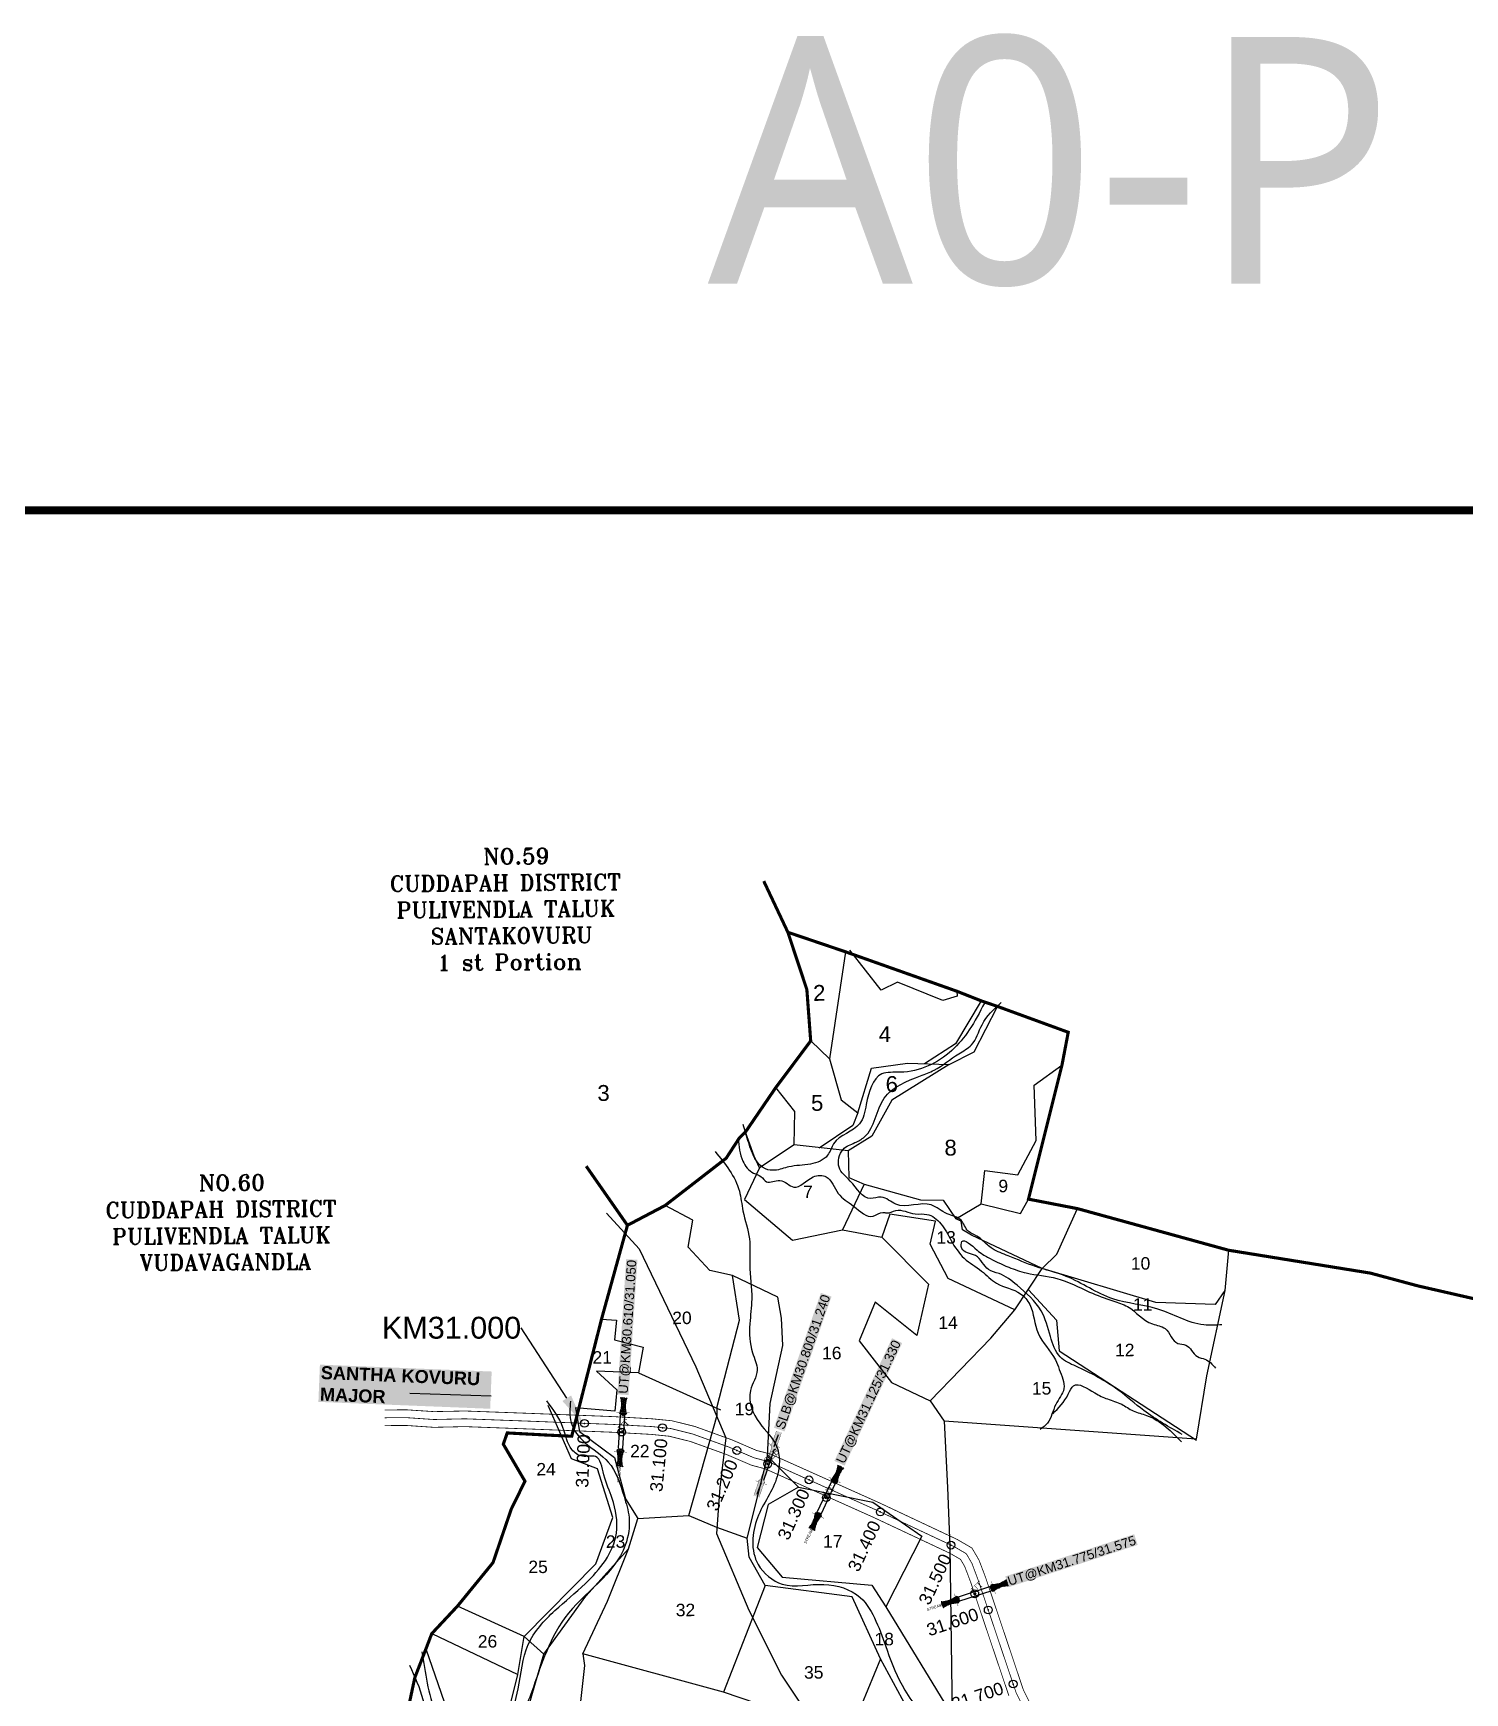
# Model space of a CAD drawing. Header units: inches. Extents: x 210717 to 251299, y 1601244 to 1613022.
# Drawn here: x 213538 to 215370, y 1610156 to 1612281 of the extents above; entities that cross this region are included whole.
import ezdxf
from ezdxf import colors
from ezdxf.entities.mleader import LeaderData, LeaderLine
from ezdxf.enums import TextEntityAlignment as Align
from ezdxf.math import Vec2, Vec3

# ---------------------------------------------------------------- set-up
doc = ezdxf.new("R2010")
doc.units = ezdxf.units.IN
doc.header["$LTSCALE"] = 15
doc.header["$MEASUREMENT"] = 0
doc.header["$PDMODE"] = 32
doc.header["$PDSIZE"] = 10
doc.linetypes.add('ACAD_ISO02W100', pattern=[15, 12, -3])
doc.linetypes.add('HIDDEN2', pattern=[0.1875, 0.125, -0.0625])
for name, color, linetype in [('BLOCK', 72, 'Continuous'), ('CADAS', 1, 'Continuous'), ('CANAL1', 7, 'Continuous'), ('CHANAGE', 1, 'Continuous'), ('PLOT', 7, 'Continuous'), ('PLOT NO', 7, 'Continuous'), ('POINT', 2, 'Continuous'), ('RE REMARKS', 7, 'Continuous'), ('REMARK', 6, 'Continuous'), ('ROAD', 1, 'Continuous'), ('STREAM', 4, 'Continuous'), ('STRUCTURE', 5, 'Continuous'), ('TEXT', 1, 'Continuous'), ('text2', 7, 'Continuous'), ('VILLAGE BOUNDARY', 5, 'Continuous'), ('VILLAGE BOUNDRY', 5, 'Continuous'), ('VILLAGE STONES', 240, 'Continuous')]:
    doc.layers.add(name, color=color, linetype=linetype)
doc.styles.add('FONT2', font='Times New Roman')
doc.styles.add('section', font='romant.shx', dxfattribs={"height": 2})
doc.styles.get("Standard").update_dxf_attribs({"font": 'arial.ttf'})
doc.styles.add('TMS', font='trebuc.ttf')
doc.dimstyles.get("Standard").update_dxf_attribs({"dimtxt": 0.18, "dimasz": 0.18, "dimexe": 0.18, "dimexo": 0.0625, "dimgap": 0.09, "dimtad": 0, "dimtih": 1, "dimtoh": 1, "dimdec": 4, "dimzin": 0, "dimdsep": 46, "dimtxsty": 'Standard', "dimcen": 0.09, "dimadec": 0, "dimazin": 0, "dimtfac": 1, "dimtdec": 4, "dimtofl": 0, "dimtmove": 0, "dimatfit": 3, "dimfxl": 1, "dimtolj": 1, "dimtzin": 0, "dimarcsym": 0})

# ---------------------------------------------------------------- blocks, each defined once
blk = doc.blocks.new('CIRCLE-BOX')
for p, q in [((-0.5, 0), (0.5, 0)), ((0, 0.5), (0, -0.5))]:
    blk.add_line(p, q)
blk.add_circle((0, 0), 0.2)
blk = doc.blocks.new('SLB')
at = {"layer": 'STRUCTURE'}
h = blk.add_hatch(dxfattribs=at)
h.set_pattern_fill('DOTS', color=6, scale=20, angle=320.3722, style=0)
h.set_pattern_definition([(320.372247934, (-159.4327, -72.9564), (1.2786241598, 0.5641323054), [0, -1.25])])
h.paths.add_polyline_path([(769699.5, 1706871.1), (769699.5, 1706861.1), (769729.1, 1706861.1), (769732.1, 1706863.1), (769792.1, 1706863.1), (769795.1, 1706861.1), (769824.7, 1706861.1), (769824.7, 1706871.1), (769795.1, 1706871.1), (769792.1, 1706869.1), (769732.1, 1706869.1), (769729.1, 1706871.1)])
at = {"layer": 'STRUCTURE', "color": 6, "linetype": 'ACAD_ISO02W100', "ltscale": 0.5, "const_width": 0.5}
for points in [[(769699.5, 1706871.1), (769729.1, 1706871.1)], [(769795.1, 1706871.1), (769824.7, 1706871.1)], [(769699.5, 1706861.1), (769729.1, 1706861.1)], [(769795.1, 1706861.1), (769824.7, 1706861.1)]]:
    blk.add_lwpolyline(points, dxfattribs=at)
at = {"layer": 'STRUCTURE', "color": 6, "const_width": 0.628}
for points in [[(769726.1, 1706877.1), (769726.1, 1706873.1), (769732.1, 1706869.1), (769792.1, 1706869.1), (769798.1, 1706873.1), (769798.1, 1706877.1)], [(769726.1, 1706855.1), (769726.1, 1706859.1), (769732.1, 1706863.1), (769792.1, 1706863.1), (769798.1, 1706859.1), (769798.1, 1706855.1)]]:
    blk.add_lwpolyline(points, dxfattribs=at)
at = {"layer": 'STRUCTURE', "color": 6}
blk.add_lwpolyline([(769732.1, 1706863.1), (769792.1, 1706863.1)], dxfattribs=at)
blk.add_lwpolyline([(769732.1, 1706863.1), (769792.1, 1706863.1)], dxfattribs=at)
at = {"layer": 'STRUCTURE', "color": 0}
blk.add_circle((769762.1, 1706866.1), 1.24, dxfattribs=at)
for points in [[(769703.8, 1706866), (769726.7, 1706866)], [(769818.6, 1706865.8), (769795.7, 1706865.8)]]:
    blk.add_leader(points, dimstyle='Standard', override={"dimasz": 10, "dimgap": 0.09, "dimtad": 0}, dxfattribs=at)
blk = doc.blocks.new('UT')
at = {"layer": 'STRUCTURE'}
h = blk.add_hatch(dxfattribs=at)
h.set_pattern_fill('DASH', color=150, scale=8, angle=-39.6278, style=0)
h.set_pattern_definition([(320.372247933, (-4370.464, -6260.8811), (1.40800153113, 0.132407282), [1, -1])])
h.paths.add_polyline_path([(765163, 1700681.9), (765165.6, 1700680.6), (765167.2, 1700680.3), (765169.1, 1700680), (765172.4, 1700679.6), (765176.4, 1700679.3), (765179.5, 1700679.5), (765183.1, 1700679.9), (765187.7, 1700680.9), (765188.9, 1700681.2), (765193.1, 1700682.2), (765196.1, 1700680.2), (765196.1, 1700672.2), (765193.1, 1700670.2), (765190.5, 1700670.8), (765188.1, 1700671.3), (765185.5, 1700671.8), (765183.6, 1700672.1), (765181, 1700672.5), (765180.3, 1700672.5), (765178.5, 1700672.6), (765176.7, 1700672.6), (765174.6, 1700672.5), (765172.5, 1700672.3), (765170.4, 1700672), (765168.5, 1700671.7), (765166.1, 1700671.2), (765165, 1700670.8), (765163, 1700669.7)])
h.paths.add_polyline_path([(765259.1, 1700682.2), (765256.1, 1700680.2), (765256.1, 1700672.2), (765259.1, 1700670.2), (765261.9, 1700671), (765264.4, 1700671.6), (765266.4, 1700672), (765269.1, 1700672.5), (765272.7, 1700673), (765276.1, 1700673.1), (765278.6, 1700672.9), (765281.2, 1700672.7), (765283.9, 1700672.3), (765286.4, 1700671.9), (765288, 1700671.3), (765289.2, 1700670.6), (765289.1, 1700682.7), (765287.6, 1700681.8), (765285.7, 1700681.2), (765283, 1700680.7), (765281.2, 1700680.4), (765276.7, 1700679.9), (765272.7, 1700679.9), (765268.7, 1700680.3), (765264.8, 1700681), (765261.2, 1700681.7)])
at = {"layer": 'STRUCTURE', "color": 150, "const_width": 0.628}
for points in [[(765190.1, 1700688.2), (765190.1, 1700684.2), (765196.1, 1700680.2), (765256.1, 1700680.2), (765262.1, 1700684.2), (765262.1, 1700688.2)], [(765190.1, 1700664.2), (765190.1, 1700668.2), (765196.1, 1700672.2), (765256.1, 1700672.2), (765262.1, 1700668.2), (765262.1, 1700664.2)]]:
    blk.add_lwpolyline(points, dxfattribs=at)
at = {"layer": 'STRUCTURE', "color": 150}
for points in [[(765196.1, 1700680.2), (765256.1, 1700680.2)], [(765196.1, 1700672.2), (765256.1, 1700672.2)], [(765196.1, 1700672.2), (765256.1, 1700672.2)]]:
    blk.add_lwpolyline(points, dxfattribs=at)
at = {"layer": 'STRUCTURE', "color": 0}
blk.add_circle((765226.1, 1700676.2), 1.89, dxfattribs=at)
at = {"layer": 'STRUCTURE', "color": 150}
for points in [[(765163, 1700681.9), (765164.4, 1700681.1), (765167.9, 1700680.2), (765171.2, 1700679.8), (765176.1, 1700679.4), (765184.7, 1700680.3), (765193.1, 1700682.2)], [(765289.1, 1700682.7), (765287.8, 1700681.9), (765284.3, 1700680.9), (765280.9, 1700680.4), (765276.1, 1700679.8), (765267.4, 1700680.5), (765259.1, 1700682.2)], [(765163, 1700669.7), (765164.3, 1700670.6), (765167.8, 1700671.6), (765171.2, 1700672.1), (765176, 1700672.6), (765184.7, 1700672), (765193.1, 1700670.2)], [(765289.2, 1700670.6), (765287.8, 1700671.4), (765284.2, 1700672.3), (765280.9, 1700672.7), (765276.1, 1700673.1), (765267.4, 1700672.2), (765259.1, 1700670.2)]]:
    blk.add_spline(points, degree=3, dxfattribs=at)
at = {"layer": 'STRUCTURE', "color": 0}
blk.add_text('STREAM', height=5, dxfattribs=at).set_placement((765148.2, 1700675.8), align=Align.MIDDLE_CENTER)
for points in [[(765190.9, 1700676), (765164.2, 1700675.8)], [(765289.3, 1700676.7), (765265.4, 1700676.4)]]:
    blk.add_leader(points, dimstyle='Standard', override={"dimasz": 10, "dimgap": 0.09, "dimtad": 0}, dxfattribs=at)

msp = doc.modelspace()

# ---------------------------------------------------------------- linework, layer by layer
at = {"layer": 'CANAL1', "color": 200, "const_width": 1}
for points in [[(213987.5, 1610518.3), (214015.6, 1610518.5), (214050.8, 1610516.2), (214090.5, 1610517), (214175.1, 1610513.9), (214280.3, 1610509.8), (214329.8, 1610507), (214355.3, 1610504.5), (214384.7, 1610497.2), (214432.3, 1610480), (214463.7, 1610466.5), (214481.6, 1610461.9), (214621.9, 1610399), (214720.7, 1610352.5), (214739.4, 1610341.6), (214748.4, 1610326.3), (214756.7, 1610304.5), (214805.2, 1610160.2), (214823.4, 1610123.8)], [(213987.5, 1610498.3), (214015, 1610498.5), (214050.4, 1610496.1), (214090.3, 1610497), (214174.3, 1610493.9), (214279.4, 1610489.8), (214328.3, 1610487.1), (214351.9, 1610484.7), (214378.9, 1610478), (214425, 1610461.4), (214457.2, 1610447.6), (214474.9, 1610442.9), (214613.5, 1610380.8), (214711.4, 1610334.8), (214724.9, 1610327), (214730.3, 1610317.7), (214737.8, 1610297.8), (214786.7, 1610152.5)]]:
    msp.add_lwpolyline(points, dxfattribs=at)
at = {"layer": 'CANAL1', "color": 1, "linetype": 'HIDDEN2', "ltscale": 4, "const_width": 1}
msp.add_lwpolyline([(213987.5, 1610508.3), (214015.3, 1610508.5), (214050.6, 1610506.1), (214090.4, 1610507), (214174.7, 1610503.9), (214279.9, 1610499.8), (214329.1, 1610497.1), (214353.6, 1610494.6), (214381.8, 1610487.6), (214428.6, 1610470.7), (214460.5, 1610457.1), (214478.2, 1610452.4), (214617.7, 1610389.9), (214716.1, 1610343.7), (214732.2, 1610334.3), (214739.4, 1610322), (214747.2, 1610301.1), (214796, 1610156.3), (214814.5, 1610119.3)], dxfattribs=at)
at = {"layer": 'PLOT'}
for points in [[(214577.6, 1611104.8), (214556.9, 1610967.6)], [(214720.2, 1611054.3), (214720.4, 1611047.9), (214702, 1611042.5), (214644.3, 1611066), (214623.2, 1611055.6), (214583.3, 1611106.8)], [(214533, 1610990.7), (214556.9, 1610967.6), (214571.9, 1610915.2), (214593.2, 1610898.7), (214610.7, 1610955.8), (214657, 1610962.3), (214710.1, 1610960.6), (214742.4, 1610976.6), (214772.1, 1611034.9)], [(214751.1, 1611042.1), (214718.5, 1610987.2), (214678.7, 1610961.2)], [(214710.1, 1610960.6), (214636.7, 1610914.8), (214611.4, 1610868.8), (214580.8, 1610850.1), (214512, 1610857.9), (214512.7, 1610900.3), (214488.5, 1610931.3)], [(214580.8, 1610850.1), (214581.9, 1610815.9), (214601.5, 1610807.3), (214673.4, 1610787.3), (214702.4, 1610786.8), (214718.7, 1610762.9), (214751.1, 1610782), (214756, 1610824.7), (214798, 1610819.5), (214821.7, 1610863.3), (214818.9, 1610933.9), (214854.7, 1610959.8)], [(214593.2, 1610898.7), (214587.1, 1610882.6), (214544, 1610853.3)], [(214512, 1610857.9), (214467.5, 1610828.2), (214460.6, 1610843.2), (214449.5, 1610874.1)], [(214467.5, 1610828.2), (214448.3, 1610787.8), (214509.6, 1610735.8), (214573.8, 1610748.7), (214624.2, 1610739.6), (214684, 1610679.2), (214668.9, 1610613.5), (214615.4, 1610656.1), (214595.2, 1610606.7), (214636.4, 1610553.4), (214685.8, 1610529.8), (214704, 1610503.9)], [(214601.5, 1610807.3), (214573.8, 1610748.7)], [(214508.1, 1610127.5), (214421.5, 1610157.2), (214241.4, 1610206.1), (214272.7, 1610273.5), (214299.6, 1610340.7), (214311.8, 1610379.5), (214376.8, 1610383.3), (214412.4, 1610368.2), (214451.7, 1610354), (214472.8, 1610439.2), (214477.5, 1610459), (214481.3, 1610526.8), (214497.2, 1610600.8), (214495.7, 1610635.7), (214491.1, 1610662.6), (214432.7, 1610690.4), (214404, 1610697), (214376.3, 1610726.6), (214382.1, 1610761.3), (214346.7, 1610780.1)], [(214685.8, 1610529.8), (214763.4, 1610610.4), (214794.4, 1610646.4), (214829.2, 1610699.2), (214848, 1610717.8), (214874.7, 1610776)], [(214751.1, 1610782), (214801.5, 1610769.7), (214811.8, 1610788.2)], [(214794.4, 1610646.4), (214709.1, 1610686.5), (214685.8, 1610730.4), (214692.8, 1610760.2), (214634.4, 1610768.8), (214624.2, 1610739.6)], [(215063.2, 1610671.1), (215050.6, 1610653.4), (214974.7, 1610655.7), (214829.2, 1610699.2), (214739, 1610741.9), (214727.2, 1610748.8), (214725.5, 1610760), (214718.7, 1610762.9)], [(215067.9, 1610722.8), (215063.2, 1610671.1), (215039.7, 1610562), (215026.4, 1610481), (214704, 1610503.9), (214708.3, 1610419.2), (214711.2, 1610343.5), (214714.2, 1610127.4)], [(214376.8, 1610383.3), (214413.4, 1610511.6), (214413.3, 1610522.7), (214441.9, 1610633.2), (214432.7, 1610690.4)], [(214811.8, 1610672.3), (214847.7, 1610633.3), (214851, 1610593.8), (215027, 1610479.8)], [(214265.2, 1610634.5), (214284.6, 1610633.2), (214281.7, 1610608), (214318.5, 1610598.8), (214312.5, 1610565.9), (214417.5, 1610518.6)], [(214312.5, 1610565.9), (214258.9, 1610567.9), (214284.7, 1610544), (214282.1, 1610516.7), (214231.8, 1610521)], [(214055.6, 1609944.9), (214087.8, 1609938.9), (214147.1, 1609963.5), (214130.5, 1610067.6), (214158.2, 1610179.8), (214166.3, 1610228.5), (214258.1, 1610321.5), (214279.5, 1610380.7), (214260.2, 1610442.8), (214227, 1610455.9), (214197.1, 1610524.1)], [(214231.8, 1610521), (214237, 1610490.9), (214282, 1610457.3), (214295.8, 1610404.7), (214311.8, 1610379.5)], [(214477.5, 1610459), (214517.6, 1610419.7), (214612.5, 1610400.4), (214675.3, 1610356.6), (214629, 1610266.3), (214714.2, 1610127.4)], [(214517.6, 1610419.7), (214478.6, 1610397.4), (214464.6, 1610342.1), (214496.5, 1610304.4), (214611.4, 1610293.9), (214629, 1610266.3)], [(214655.5, 1610138.4), (214622.2, 1610199.9), (214586.1, 1610278.9), (214474.8, 1610293.8), (214454.3, 1610329.8), (214451.7, 1610354)], [(214170.8, 1609983.3), (214149.9, 1610063.3), (214191.4, 1610205.9), (214245.2, 1610279.8), (214299.6, 1610340.7)], [(214474.8, 1610293.8), (214421.5, 1610157.2)], [(214166.3, 1610228.5), (214080.8, 1610267.2)], [(214047.9, 1610232), (214158.2, 1610179.8)], [(214191.4, 1610205.9), (214166.3, 1610228.5)], [(214040.4, 1610212.4), (214079.5, 1610098.9), (214085, 1609975.9), (214087.8, 1609938.9)], [(214241.4, 1610206.1), (214243.5, 1610191.4), (214235.3, 1610118.2)], [(214622.2, 1610199.9), (214549.5, 1610023.3), (214551, 1609979.8), (214732.4, 1609880.5)]]:
    msp.add_lwpolyline(points, dxfattribs=at)
at = {"layer": 'POINT'}
for p in [(214291, 1610490, 55), (214553, 1610406, 57), (214743, 1610283, 58)]:
    msp.add_point(p, dxfattribs=at)
at = {"layer": 'ROAD', "color": 30}
msp.add_lwpolyline([(214271.8, 1610770.3), (214313.5, 1610724.4), (214385.9, 1610573.4), (214424.3, 1610482.8), (214416.8, 1610419.1), (214412.3, 1610360.1), (214453.8, 1610261.9), (214495.6, 1610178.8), (214542.3, 1610109)], dxfattribs=at)
at = {"layer": 'STREAM'}
for points in [[(214755.4, 1611039.1), (214736, 1611004.9), (214713.5, 1610978.4), (214647.6, 1610950.6), (214624.1, 1610948.4), (214604.2, 1610909.5), (214595.5, 1610884.5), (214562.4, 1610859.1), (214554.7, 1610844.4), (214532.7, 1610833.1), (214505, 1610829.5), (214487, 1610825.2), (214475.3, 1610826.8), (214453.6, 1610860.2), (214446.5, 1610883.7)], [(215059.5, 1610627.4), (215036.2, 1610627.2), (214977.5, 1610647.5), (214919.7, 1610660.6), (214860.2, 1610689.3), (214820.6, 1610702), (214785.8, 1610715.6), (214765.5, 1610724.9), (214753.5, 1610734.7), (214745.7, 1610741), (214734.8, 1610747.1), (214725.5, 1610761.1), (214707.7, 1610769.3), (214687.3, 1610780.8), (214641.8, 1610781.8), (214623.4, 1610790.7), (214609.8, 1610789), (214583.7, 1610811.4), (214569.4, 1610829), (214574.5, 1610851.8), (214589.6, 1610860.5), (214601.8, 1610867.8), (214627.2, 1610917.5), (214673.6, 1610945.9), (214691, 1610953.3), (214722.5, 1610974.3), (214738.8, 1610985.6), (214752.4, 1611011.5), (214776.7, 1611039.8)], [(214440.3, 1610865.6), (214446.1, 1610836.9), (214459.8, 1610821.5), (214469.3, 1610817.1), (214476.5, 1610810.5), (214493.4, 1610812.1), (214511.5, 1610803.6), (214536.1, 1610816.6), (214553, 1610816.7), (214568.1, 1610795.5), (214588, 1610779.3), (214613.1, 1610766.5), (214625.5, 1610771.3), (214630, 1610770.5), (214641.9, 1610773.6), (214666.6, 1610769.4), (214681.8, 1610768.7), (214699.7, 1610756.7), (214712.9, 1610735.2), (214729.5, 1610712.5), (214751.8, 1610696.1), (214770.8, 1610680.5), (214801.7, 1610667.1), (214813.4, 1610653.4), (214824, 1610616.5), (214846.2, 1610582.6), (214851.3, 1610570.2), (214857.1, 1610545.6), (214846.7, 1610525.2), (214836.1, 1610501.6), (214826.7, 1610493.5)], [(214410.6, 1610849.3), (214441.7, 1610798.5), (214446.3, 1610773.2), (214454.6, 1610737.3), (214454.9, 1610704.4), (214457.5, 1610660.3), (214455.1, 1610628.7), (214458.5, 1610591.5), (214464.5, 1610569.4), (214455.8, 1610543.2), (214467.7, 1610501.5), (214489.3, 1610472), (214490.1, 1610433.3), (214464.8, 1610380.3), (214465.7, 1610320.6), (214496.6, 1610295.5), (214549.9, 1610295.1), (214596.3, 1610278.2), (214616.6, 1610248.1), (214630.7, 1610210.7), (214653.4, 1610159.8), (214672.3, 1610132.4), (214704.6, 1610091.4), (214724.9, 1610060.5), (214740.6, 1610037.5), (214749.9, 1609989.2), (214751.3, 1609935.3), (214746.8, 1609884.6), (214738.6, 1609856.1), (214728.5, 1609840.9), (214730.4, 1609779.8), (214766, 1609776.1), (214818.5, 1609774.8), (214850.5, 1609767.1), (214870.6, 1609757.5), (214874.7, 1609751.7), (214859.7, 1609733), (214851.8, 1609718.3), (214833.2, 1609710.5), (214815.6, 1609689.5), (214789.3, 1609647.1), (214781, 1609581), (214787.6, 1609534.9), (214806.5, 1609503.5), (214827.7, 1609466.8), (214873.6, 1609363.9), (214910, 1609309.1), (214915.8, 1609256.3), (214920.8, 1609197.3), (214930.9, 1609148.6), (214926.8, 1609109.1), (214922.7, 1609069.1), (214939.9, 1609035), (214969.5, 1609002.4), (215000, 1608970.2), (215015.5, 1608921.1), (215038.4, 1608852.6), (215039.3, 1608805.9), (215026.4, 1608745.9), (215019.7, 1608702.3), (215007.6, 1608613.1), (215006.5, 1608577.1), (214990.8, 1608548.1), (214964.1, 1608492.4), (214961, 1608448.4), (214977.2, 1608373.7), (214975.1, 1608359.5), (214960.2, 1608334), (214935.6, 1608299.6), (214900.8, 1608258.1), (214906.8, 1608228), (214917.5, 1608179.7), (214910.6, 1608147.7), (214895.8, 1608121.4), (214886.2, 1608093.7), (214899.8, 1608065.9), (214900.4, 1608042.8), (214874.7, 1607986.7), (214838.7, 1607935.4), (214779.6, 1607925.1), (214714.5, 1607925.9), (214640.3, 1607923.9), (214590.5, 1607923.5), (214528.7, 1607926.5), (214463.4, 1607925.1), (214430.1, 1607919.9), (214403.2, 1607950.3), (214372, 1607960.3), (214341.9, 1607992.4), (214324, 1608013.6), (214307.4, 1608060.7), (214292.7, 1608068.2), (214273.9, 1608036), (214247.5, 1608005), (214237.6, 1607960.9), (214225.8, 1607933.8), (214221.2, 1607910.2), (214219.6, 1607887.1), (214206.9, 1607813), (214211.1, 1607780.6), (214221.9, 1607763.8), (214225.6, 1607754.5), (214205.3, 1607729.9), (214171, 1607688.2), (214138.3, 1607664.4), (214112.5, 1607618.9), (214109.1, 1607599.3), (214090.6, 1607576.5), (214074.9, 1607483.7), (214057.6, 1607431.6), (214033.9, 1607393.6), (213993.4, 1607347.6), (213944.3, 1607324.5), (213930.2, 1607290.8), (213897.6, 1607259.9), (213857.2, 1607206.2), (213825.8, 1607137.6), (213798.6, 1607032.6), (213779.9, 1606985), (213761.5, 1606944), (213746.3, 1606905.6), (213735.8, 1606887.3), (213678.1, 1606881.5), (213627.4, 1606879.8), (213588.8, 1606877.2), (213540.8, 1606875), (213535.5, 1606872.8), (213487.6, 1606855.9), (213458.1, 1606811.9), (213434.8, 1606778.4), (213402.1, 1606698.9), (213365.1, 1606658.2), (213360.3, 1606658.1), (213346.2, 1606688.7), (213328.7, 1606713.8), (213310.2, 1606787.7), (213262.5, 1606849), (213259.7, 1606920.5), (213288.1, 1606974.5), (213328.9, 1607050.3), (213351.1, 1607103.3), (213357.1, 1607180.2), (213352.4, 1607315), (213321.3, 1607369.4), (213285.4, 1607412.1), (213261.9, 1607447.5), (213243.7, 1607499.7), (213216.1, 1607550.5), (213215.2, 1607605.1), (213190.8, 1607651.9), (213139.6, 1607708.8), (213128.1, 1607761.1), (213110.5, 1607787.1), (213103.1, 1607816.2), (213069.5, 1607844.8), (213064.5, 1607859), (213022.3, 1607910.1), (212946.7, 1607972.1), (212877.6, 1607997.7)], [(215008.7, 1610487), (214959.4, 1610517.6), (214926.2, 1610544.2), (214872.4, 1610574.2), (214852.4, 1610586.2), (214839.9, 1610612.4), (214828, 1610645.2), (214797.2, 1610677.9), (214774.1, 1610692.9), (214760.7, 1610698.1), (214743.9, 1610715.9), (214726.4, 1610725.2), (214726.6, 1610733.8), (214746.1, 1610722.9), (214759.5, 1610713.9), (214786.5, 1610701.1), (214809, 1610693.8), (214848.1, 1610686.6), (214889.9, 1610669.3), (214919.9, 1610657.9), (214938.6, 1610650.6), (214970.4, 1610628.4), (214986.8, 1610622.4), (215003, 1610603.5), (215013.1, 1610601.4), (215028, 1610586.6), (215037.7, 1610583.3), (215051.4, 1610571.8)], [(214843, 1610513.5), (214862.8, 1610538.6), (214869.6, 1610549.4), (214896.6, 1610540.2), (214913, 1610532.4), (214931.1, 1610525.6), (214945.8, 1610517.1), (214962.8, 1610511.4), (214987.9, 1610496.4), (215007.7, 1610477.5)], [(214035.4, 1610208.6), (214052.4, 1610129.4), (214076.9, 1610063.5), (214079.6, 1609988.7), (214090.2, 1609935.3), (214124.8, 1609945.2), (214145.5, 1609961.7), (214139.6, 1609999.3), (214134.9, 1610073.5), (214158.6, 1610161.5), (214171.4, 1610218.1), (214205.6, 1610261.6), (214244.5, 1610296), (214284.3, 1610360.8), (214278.8, 1610405), (214268.3, 1610435.4), (214257.5, 1610458.7), (214240.7, 1610459.1), (214227.3, 1610467.6), (214215.9, 1610496), (214195.2, 1610529.9)], [(214225.3, 1610529.7), (214226.5, 1610502.2), (214244.1, 1610476.4), (214273.8, 1610451.7), (214294, 1610407.6), (214300.4, 1610380.7), (214295.6, 1610345.1), (214218.4, 1610252.4), (214192.4, 1610203.3), (214175.9, 1610157.9), (214156.1, 1610099.8), (214152.1, 1610021.4), (214160.1, 1609985.8), (214158.8, 1609953.3), (214116.7, 1609927.7), (214080.3, 1609905.1), (214071.8, 1609882.1), (214077.8, 1609831.8), (214116, 1609779.5), (214146.3, 1609748.2), (214167.8, 1609726.5), (214165.6, 1609687.8), (214176.1, 1609650.7), (214205.2, 1609584.5), (214234.8, 1609527.3), (214250.7, 1609505), (214263.9, 1609451.7), (214279.6, 1609401), (214281, 1609298.8), (214278.6, 1609222), (214278.2, 1609154.8), (214264, 1609082.9), (214253.7, 1608982.2), (214245.5, 1608926.7), (214218.9, 1608881.2), (214190.6, 1608857.1), (214157.2, 1608823.7), (214176.7, 1608749.3), (214203.1, 1608696.6), (214225.9, 1608649.4), (214236.5, 1608606.8), (214262.6, 1608592.8), (214295.8, 1608578.8), (214351.2, 1608539.7), (214388.1, 1608508.5), (214439.5, 1608456), (214489.7, 1608420.8), (214549.6, 1608386.2), (214560.6, 1608346.1), (214611, 1608297), (214647.2, 1608228.1), (214688.5, 1608167.6), (214722.1, 1608110.9), (214727.4, 1608086.1), (214692.7, 1608032.3), (214666.2, 1607971.1), (214657.3, 1607946.6), (214744.4, 1607941.2), (214784.7, 1607934.9), (214813.7, 1607937.2), (214838.6, 1607938.4)], [(215006, 1608585.4), (215042.9, 1608646), (215053, 1608710.4), (215086.8, 1608760.4), (215112.3, 1608831.5), (215144, 1608942.2), (215164.3, 1609046.6), (215176.8, 1609113.5), (215205.9, 1609148.7), (215287.9, 1609180.4), (215374.6, 1609267.1), (215514.2, 1609334.2), (215580.9, 1609353.5), (215610.6, 1609407.5), (215632.4, 1609431.4), (215614.1, 1609473.6), (215603.2, 1609507.7), (215594.7, 1609543.4), (215651.2, 1609625.1), (215712.8, 1609666.3), (215736.9, 1609707.2), (215777.4, 1609745), (215809.8, 1609767.3), (215838.9, 1609793.6), (215885, 1609839.6), (215909.1, 1609880.6), (215981.2, 1609941.9), (215996.3, 1609981.1), (216019.6, 1610029.3), (216066.6, 1610053.4), (216096.7, 1610061.8), (216124.2, 1610094.6), (216179, 1610169.5), (216200.7, 1610215.2)], [(214069.3, 1607597.1), (214095.3, 1607643.1), (214120, 1607680.4), (214167, 1607715.9), (214194.8, 1607749.3), (214188.4, 1607782.3), (214201.3, 1607874.3), (214202.9, 1607933.3), (214222.9, 1607970.6), (214254, 1608042.3), (214293.3, 1608084.9), (214318.4, 1608066.8), (214339.7, 1608024.7), (214351.7, 1607991.8), (214397.2, 1607964.7), (214433, 1607944.6), (214498.4, 1607942.1), (214582, 1607937.7), (214634.9, 1607936.6), (214652, 1607970.3), (214672.5, 1608015.3), (214691, 1608048.5), (214709.2, 1608067.5), (214712, 1608092.9), (214663.4, 1608178.9), (214631.8, 1608245.2), (214604.1, 1608265.9), (214561.4, 1608317.9), (214532.5, 1608367), (214514.4, 1608393.8), (214484.1, 1608419.2), (214435.4, 1608455), (214349.1, 1608527.7), (214282.1, 1608568.8), (214240.1, 1608592.9), (214218.9, 1608632.4), (214198.3, 1608655.6), (214162.9, 1608738.6), (214130.2, 1608815.7), (214163.4, 1608854.1), (214193.8, 1608881.3), (214235.9, 1608967.9), (214249.8, 1609011.8), (214237.2, 1609050.9), (214246.5, 1609100.3), (214261.2, 1609174.5), (214262.7, 1609241.1), (214259.2, 1609286.4), (214262.4, 1609327.6), (214254.5, 1609430.7), (214241.6, 1609507.4), (214194.1, 1609578.2), (214164.9, 1609660.8), (214148.5, 1609727.3), (214116.1, 1609769.8), (214068.4, 1609801.4), (214063.6, 1609827), (214049.3, 1609895.1), (214071.9, 1609932.9), (214074, 1609980.3), (214067.3, 1610056.8), (214044.9, 1610112.1), (214037, 1610147.1), (214019.8, 1610191.2)]]:
    msp.add_spline(points, degree=3, dxfattribs=at)
at = {"layer": 'text2', "color": 3}
for p in [(214243.4, 1610501.2), (214343.2, 1610495.6), (214438.5, 1610466.5), (214478, 1610449, 56), (214530.9, 1610428.8), (214622.1, 1610387.8), (214712.6, 1610345.3), (214760.3, 1610262.3), (214792.2, 1610167.5)]:
    msp.add_point(p, dxfattribs=at)
at = {"layer": 'VILLAGE BOUNDARY', "const_width": 4}
for points in [[(214472.9, 1611195.3), (214503.8, 1611129.8), (214577.6, 1611104.8), (214720.2, 1611054.3), (214751.1, 1611042.1), (214772.1, 1611034.9), (214862.7, 1611001.8), (214854.7, 1610959.8), (214811.8, 1610788.2), (214874.7, 1610776), (215067.9, 1610722.8), (215249.5, 1610693.5), (215310.5, 1610677.1), (215414.1, 1610653.4)], [(214008.1, 1610090.7), (214026.2, 1610175.7), (214040.4, 1610212.4), (214047.9, 1610232), (214080.8, 1610267.2), (214126.3, 1610322.9), (214149.6, 1610391.2), (214167.2, 1610427.1), (214139.5, 1610474.5), (214144.5, 1610488.9), (214193.2, 1610486.3), (214227.1, 1610484.7), (214265.2, 1610634.5), (214298.4, 1610754.7), (214245.6, 1610830.4), (214298.4, 1610754.7), (214346.7, 1610780.1), (214424.8, 1610840.6), (214441.6, 1610866.4), (214449.5, 1610874.1), (214488.5, 1610931.3), (214533, 1610990.7), (214528.1, 1611056.4), (214503.8, 1611129.8)]]:
    msp.add_lwpolyline(points, dxfattribs=at)
at = {"layer": 'VILLAGE BOUNDRY', "const_width": 10}
msp.add_lwpolyline([(210753, 1611669.9), (218929.3, 1611669.9), (218929.3, 1602810.3), (210753, 1602810.3)], close=True, dxfattribs=at)

# ---------------------------------------------------------------- block references
at = {"layer": 'BLOCK'}
for p in [(214291, 1610490, 55), (214478, 1610449, 56), (214553, 1610406, 57), (214743, 1610283, 58)]:
    msp.add_blockref('CIRCLE-BOX', p, dxfattribs=at)
at = {"layer": 'STRUCTURE', "color": 0}
for name, p, xscale, yscale, zscale, rotation in [('UT', (1367377.1, 998485.8, 55), 0.6999999999999997, 0.6999999999999997, 0.6999999999999997, 86.26828097903933), ('SLB', (1165846.1, 708893.6, 56), 0.6999999999999996, 0.6999999999999996, 0.6999999999999996, 70.81434128484904), ('UT', (1064522.8, 619594.2, 57), 0.6999999999999993, 0.6999999999999993, 0.6999999999999993, 64.8502601305296), ('UT', (76012.9, 312242, 58), 0.6999999999999997, 0.6999999999999997, 0.6999999999999997, 18.12513619682864)]:
    msp.add_blockref(name, p, dxfattribs=dict(at, xscale=xscale, yscale=yscale, zscale=zscale, rotation=rotation))

# ---------------------------------------------------------------- texts
at = {"layer": 'CADAS', "color": 2, "style": 'TMS'}
msp.add_text('A0-P', height=315.69, dxfattribs=at).set_placement((214401.3, 1611960.1))
at = {"layer": 'CHANAGE'}
for s, rotation, p in [('31.000', 87.7987, (214242.8, 1610487.2)), ('31.100', 84.3098, (214341.8, 1610481.7)), ('31.200', 66.8516, (214433, 1610453.6)), ('31.300', 65.8545, (214525.2, 1610416)), ('31.400', 64.8336, (214616.1, 1610375.1)), ('31.500', 64.8336, (214706.7, 1610332.6)), ('31.600', 18.5999, (214747, 1610257.8)), ('31.700', 18.5999, (214778.9, 1610163))]:
    msp.add_text(s, height=16, rotation=rotation, dxfattribs=at).set_placement(p, align=Align.MIDDLE_RIGHT)
at = {"layer": 'PLOT NO'}
for s, height, p in [('2', 20.3, (214543.9, 1611052.2)), ('4', 20.3, (214628, 1610999.4)), ('6', 20.3, (214636.8, 1610935.5)), ('3', 20.3, (214267.8, 1610924.1)), ('5', 20.3, (214541.3, 1610911.4)), ('8', 20.3, (214712.1, 1610854.1)), ('7', 16, (214529.5, 1610797.6)), ('9', 16, (214779.5, 1610805)), ('13', 16, (214706.4, 1610739.2)), ('10', 16, (214955.3, 1610705.9)), ('20', 16, (214368.2, 1610636.2)), ('11', 16, (214958, 1610653.3)), ('14', 16, (214708.8, 1610630.1)), ('12', 16, (214935.1, 1610595.1)), ('21', 16, (214266.1, 1610585.6)), ('16', 16, (214560, 1610591.2)), ('15', 16, (214828.6, 1610546)), ('19', 16, (214448.2, 1610519.5)), ('22', 16, (214314.3, 1610465.7)), ('24', 16, (214194.2, 1610442.5)), ('23', 16, (214283.2, 1610349.9)), ('17', 16, (214561.2, 1610350.1)), ('25', 16, (214184, 1610317.5)), ('32', 16, (214372.7, 1610262.3)), ('26', 16, (214119.3, 1610222.1)), ('18', 16, (214627.1, 1610225)), ('35', 16, (214536.9, 1610182.4))]:
    msp.add_text(s, height=height, rotation=0.486, dxfattribs=at).set_placement(p, align=Align.MIDDLE_CENTER)
at = {"layer": 'REMARK', "color": 2, "style": 'FONT2'}
for s, p in [('UT', (214291, 1610490, 55)), ('SLB', (214478, 1610449, 56)), ('UT', (214553, 1610406, 57)), ('UT', (214743, 1610283, 58))]:
    msp.add_text(s, height=8, rotation=45, dxfattribs=at).set_placement(p)
at = {"layer": 'STRUCTURE', "color": 5, "attachment_point": 1, "bg_fill": 1, "box_fill_scale": 1.1, "bg_fill_color": 7, "bg_fill_true_color": 16777215, "bg_fill_transparency": 0}
for s, insert, char_height, width, rotation in [('UT@KM30.610/31.050', (214286.8, 1610539.5, 55), 12, 171.034, 86.2683), ('SLB@KM30.800/31.240', (214487.5, 1610496.3, 56), 12, 180.374, 70.8143), ('UT@KM31.125/31.330', (214565, 1610453.7, 57), 12, 171.034, 64.8503), ('{\\fArial|b1|i0|c0|p34;\\C1;SANTHA KOVURU MAJOR}', (213906.3, 1610574.6), 16.64, 216.744, 357.7056), ('UT@KM31.775/31.575', (214783.7, 1610304.5), 12, 171.165, 18.1251)]:
    msp.add_mtext(s, dxfattribs=dict(at, insert=insert, char_height=char_height, width=width, rotation=rotation))
at = {"layer": 'TEXT', "char_height": 20.304, "width": 350.685, "attachment_point": 1, "rotation": 0.486, "style": 'section'}
for s, insert in [('\\pi130.86661;NO.59 \\P\\pi10.97516;CUDDAPAH DISTRICT \\P\\pi19.19353;PULIVENDLA TALUK \\P\\pi62.70252;SANTAKOVURU\\P\\pi70.92089;1 st Portion', (213982.9, 1611235.8)), ('\\pi130.86661;NO.60 \\P\\pi10.97516;CUDDAPAH DISTRICT \\P\\pi19.19353;PULIVENDLA TALUK \\P\\pi54.00072;VUDAVAGANDLA', (213618.8, 1610817.9))]:
    msp.add_mtext(s, dxfattribs=dict(at, insert=insert))

# ---------------------------------------------------------------- leaders
at = {"layer": 'RE REMARKS', "color": 1}
msp.add_leader([(214123.8, 1610535.8, -19), (214020, 1610539.3, -19)], dimstyle='Standard', override={"dimasz": 45}, dxfattribs=at)
at = {"layer": 'VILLAGE STONES', "color": 1}
ml = msp.add_multileader_mtext('Standard', dxfattribs=at)
ml.set_content('KM31.000', color=1)
ml.set_leader_properties()
ml.build(insert=Vec2(0, 0))
ml.multileader.update_dxf_attribs({"dogleg_length": 0.36, "arrow_head_size": 40})
ctx = ml.context
ctx.base_point, ctx.char_height, ctx.arrow_head_size, ctx.landing_gap_size, ctx.plane_origin = Vec3(213988.7, 1610623.4), 28, 40, 0.09, Vec3(213968.3, 1610996.6)
ctx.text_align_type = 2
notes = []
notes.append((ctx, [(1, (1, 1, 0), (214162.5, 1610623.4), (-1, 0), 1.396927018504357e-11, [(0, [(214242.4, 1610499.7)], 0, [])])]))
ctx.mtext.insert, ctx.mtext.alignment, ctx.mtext.flow_direction = Vec3(214162.4, 1610637.6), 3, 5
for ctx, leaders in notes:
    for number, flags, end, landing, length, lines in leaders:
        leader = LeaderData()
        leader.index, (leader.has_last_leader_line, leader.has_dogleg_vector, leader.attachment_direction) = number, flags
        leader.last_leader_point, leader.dogleg_vector, leader.dogleg_length = Vec3(end), Vec3(landing), length
        for number, points, colour, breaks in lines:
            line = LeaderLine()
            line.index, line.vertices, line.color, line.breaks = number, Vec3.list(points), colors.encode_raw_color(colour), breaks
            leader.lines.append(line)
        ctx.leaders.append(leader)

doc.saveas('drawing.dxf')
